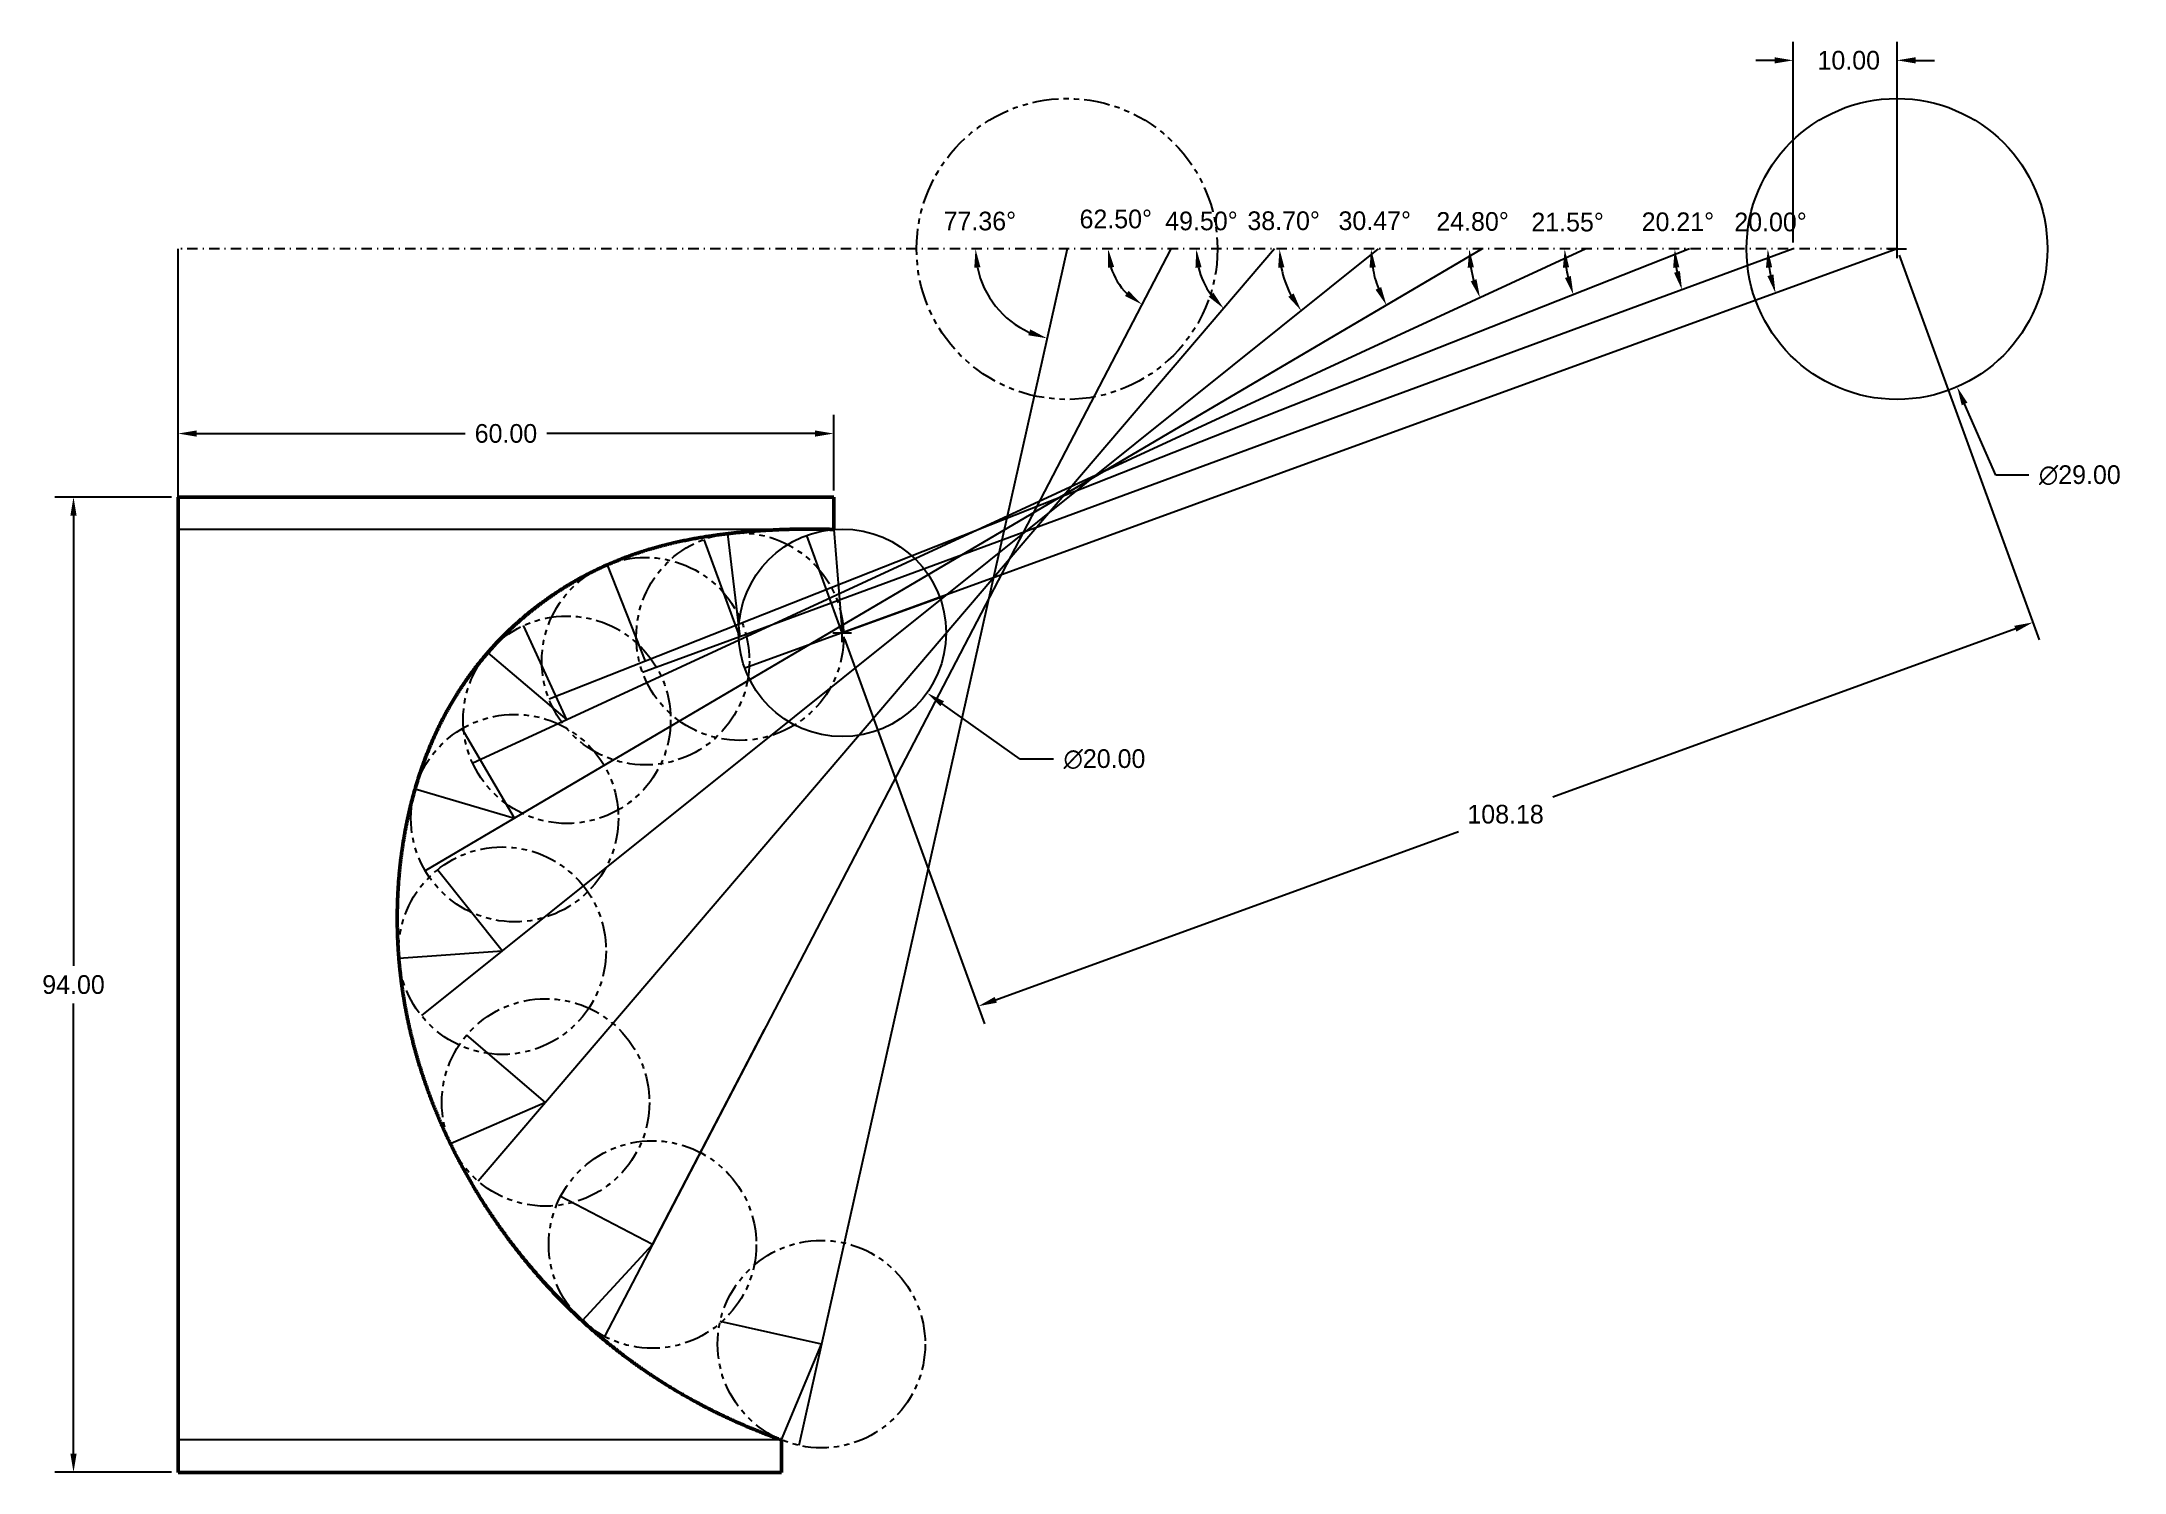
# Model space of a CAD drawing. Header units: millimetres. Extents: x -179 to 22, y -118 to 20.
import ezdxf

# ---------------------------------------------------------------- set-up
doc = ezdxf.new("R2010")
doc.units = ezdxf.units.MM
doc.header["$MEASUREMENT"] = 0
doc.linetypes.add('FANTASMAX2', pattern=[5, 2.5, -0.5, 0.5, -0.5, 0.5, -0.5])
doc.linetypes.add('TRATTOPUNTOX2', pattern=[2, 1, -0.5, 0, -0.5])
doc.dimstyles.get("Standard").update_dxf_attribs({"dimscale": 10, "dimtxt": 0.18, "dimasz": 0.18, "dimexe": 0.18, "dimexo": 0.0625, "dimgap": 0.09, "dimtad": 0, "dimtih": 1, "dimtoh": 1, "dimzin": 0, "dimdsep": 46, "dimtxsty": 'Standard', "dimcen": 0.09, "dimazin": 0, "dimtfac": 1, "dimtofl": 0, "dimtmove": 0, "dimatfit": 3, "dimfxl": 1, "dimtolj": 1, "dimtzin": 0, "dimarcsym": 0})

# ---------------------------------------------------------------- blocks, each defined once
blk = doc.blocks.new('*D1')
at = {"color": 0, "linetype": 'Continuous', "lineweight": -2, "transparency": 16777216}
for p, q in [((-165.68, -23.29), (-165.68, -15.99)), ((-102.49, -23.29), (-102.49, -15.99)), ((-163.88, -17.79), (-138.01, -17.79)), ((-104.29, -17.79), (-130.15, -17.79))]:
    blk.add_line(p, q, dxfattribs=at)
at = {"color": 0, "linetype": 'Continuous', "transparency": 16777216}
for points in [[(-163.88, -17.49), (-163.88, -18.09), (-165.68, -17.79)], [(-104.29, -17.49), (-104.29, -18.09), (-102.49, -17.79)]]:
    blk.add_solid(points, dxfattribs=at)
at = {"layer": 'Defpoints', "color": 0, "linetype": 'Continuous', "transparency": 16777216}
for p in [(-102.49, -17.79), (-165.68, -23.91), (-102.49, -23.91)]:
    blk.add_point(p, dxfattribs=at)
at = {"color": 0, "linetype": 'Continuous', "transparency": 16777216, "insert": (-134.08, -17.79), "char_height": 1.8, "width": 2.5821, "attachment_point": 5}
blk.add_mtext('\\A1;60.00', dxfattribs=at)
blk = doc.blocks.new('*D2')
at = {"color": 0, "linetype": 'Continuous', "lineweight": -2, "transparency": 16777216}
for p, q in [((-166.31, -23.91), (-177.56, -23.91)), ((-175.76, -25.71), (-175.76, -69.1)), ((-175.76, -116.11), (-175.76, -72.73)), ((-166.31, -117.91), (-177.56, -117.91))]:
    blk.add_line(p, q, dxfattribs=at)
at = {"color": 0, "linetype": 'Continuous', "transparency": 16777216}
for points in [[(-176.06, -25.71), (-175.46, -25.71), (-175.76, -23.91)], [(-176.06, -116.11), (-175.46, -116.11), (-175.76, -117.91)]]:
    blk.add_solid(points, dxfattribs=at)
at = {"layer": 'Defpoints', "color": 0, "linetype": 'Continuous', "transparency": 16777216}
for p in [(-165.68, -23.91), (-175.76, -117.91), (-165.68, -117.91)]:
    blk.add_point(p, dxfattribs=at)
at = {"color": 0, "linetype": 'Continuous', "transparency": 16777216, "insert": (-175.76, -70.91), "char_height": 1.8, "attachment_point": 5}
blk.add_mtext('\\A1;94.00', dxfattribs=at)
blk = doc.blocks.new('*D3')
at = {"color": 0, "linetype": 'Continuous', "lineweight": -2, "transparency": 16777216}
for p, q in [((-0.9, 0), (0.9, 0)), ((0, -0.9), (0, 0.9)), ((9.51, -21.81), (6.51, -14.94)), ((12.7, -21.81), (9.51, -21.81))]:
    blk.add_line(p, q, dxfattribs=at)
at = {"color": 0, "linetype": 'Continuous', "transparency": 16777216}
blk.add_solid([(6.79, -14.82), (6.24, -15.06), (5.79, -13.29)], dxfattribs=at)
at = {"layer": 'Defpoints', "color": 0, "linetype": 'Continuous', "transparency": 16777216}
for p in [(-5.79, 13.29), (5.79, -13.29)]:
    blk.add_point(p, dxfattribs=at)
at = {"color": 0, "linetype": 'Continuous', "transparency": 16777216, "insert": (17.62, -21.81), "char_height": 1.8, "attachment_point": 5}
blk.add_mtext('\\A1;∅29.00', dxfattribs=at)
blk = doc.blocks.new('*D4')
at = {"color": 0, "linetype": 'Continuous', "lineweight": -2, "transparency": 16777216}
for p, q in [((-101.66, -37.9), (-101.66, -36.1)), ((-102.56, -37), (-100.76, -37)), ((-84.51, -49.18), (-92.03, -43.83)), ((-81.31, -49.18), (-84.51, -49.18))]:
    blk.add_line(p, q, dxfattribs=at)
at = {"color": 0, "linetype": 'Continuous', "transparency": 16777216}
blk.add_solid([(-91.86, -43.59), (-92.21, -44.08), (-93.5, -42.79)], dxfattribs=at)
at = {"layer": 'Defpoints', "color": 0, "linetype": 'Continuous', "transparency": 16777216}
for p in [(-109.81, -31.21), (-93.5, -42.79)]:
    blk.add_point(p, dxfattribs=at)
at = {"color": 0, "linetype": 'Continuous', "transparency": 16777216, "insert": (-76.39, -49.18), "char_height": 1.8, "attachment_point": 5}
blk.add_mtext('\\A1;∅20.00', dxfattribs=at)
blk = doc.blocks.new('*D5')
at = {"color": 0, "linetype": 'Continuous', "lineweight": -2, "transparency": 16777216}
for p, q in [((0.21, -0.59), (13.71, -37.68)), ((-101.44, -37.59), (-87.94, -74.68)), ((11.41, -36.6), (-33.18, -52.83)), ((-86.87, -72.37), (-42.28, -56.14))]:
    blk.add_line(p, q, dxfattribs=at)
at = {"color": 0, "linetype": 'Continuous', "transparency": 16777216}
for points in [[(11.3, -36.32), (11.51, -36.88), (13.1, -35.99)], [(-86.97, -72.09), (-86.76, -72.65), (-88.56, -72.99)]]:
    blk.add_solid(points, dxfattribs=at)
at = {"layer": 'Defpoints', "color": 0, "linetype": 'Continuous', "transparency": 16777216}
for p in [(0, 0), (-101.66, -37), (-88.56, -72.99)]:
    blk.add_point(p, dxfattribs=at)
at = {"color": 0, "linetype": 'Continuous', "transparency": 16777216, "insert": (-37.73, -54.49), "char_height": 1.8, "attachment_point": 5}
blk.add_mtext('\\A1;108.18', dxfattribs=at)
blk = doc.blocks.new('*D6')
at = {"color": 0, "linetype": 'Continuous', "lineweight": -2, "transparency": 16777216}
for p, q in [((-11.8, 18.18), (-13.6, 18.18)), ((-10, 0.62), (-10, 19.98)), ((0, 0.62), (0, 19.98)), ((1.8, 18.18), (3.6, 18.18))]:
    blk.add_line(p, q, dxfattribs=at)
at = {"color": 0, "linetype": 'Continuous', "transparency": 16777216}
for points in [[(-11.8, 18.48), (-11.8, 17.88), (-10, 18.18)], [(1.8, 18.48), (1.8, 17.88), (0, 18.18)]]:
    blk.add_solid(points, dxfattribs=at)
at = {"layer": 'Defpoints', "color": 0, "linetype": 'Continuous', "transparency": 16777216}
for p in [(-10, 18.18), (-10, 0), (0, 0)]:
    blk.add_point(p, dxfattribs=at)
at = {"color": 0, "linetype": 'Continuous', "transparency": 16777216, "insert": (-4.65, 18.18), "char_height": 1.8, "attachment_point": 5}
blk.add_mtext('\\A1;10.00', dxfattribs=at)
blk = doc.blocks.new('*D7')
at = {"color": 0, "linetype": 'Continuous', "lineweight": -2, "transparency": 16777216}
blk.add_arc((0, 0), 12.46, 188.2849, 191.7151, dxfattribs=at)
at = {"color": 0, "linetype": 'Continuous', "transparency": 16777216}
for points in [[(-12.63, -1.82), (-12.03, -1.77), (-12.46, 0)], [(-11.91, -2.45), (-12.49, -2.61), (-11.71, -4.26)]]:
    blk.add_solid(points, dxfattribs=at)
at = {"layer": 'Defpoints', "color": 0, "linetype": 'Continuous', "transparency": 16777216}
for p in [(-165.68, 0), (0, 0), (0, 0), (-12.12, -2.87), (-101.66, -37)]:
    blk.add_point(p, dxfattribs=at)
at = {"color": 0, "linetype": 'Continuous', "transparency": 16777216, "insert": (-12.19, 2.59), "char_height": 1.8, "attachment_point": 5}
blk.add_mtext('\\A1;20.00°', dxfattribs=at)
blk = doc.blocks.new('*D8')
at = {"color": 0, "linetype": 'Continuous', "lineweight": -2, "transparency": 16777216}
blk.add_arc((-10, 0), 11.42, 189.04, 191.1694, dxfattribs=at)
at = {"color": 0, "linetype": 'Continuous', "transparency": 16777216}
for points in [[(-21.58, -1.82), (-20.98, -1.77), (-21.42, 0)], [(-20.92, -2.13), (-21.49, -2.29), (-20.72, -3.95)]]:
    blk.add_solid(points, dxfattribs=at)
at = {"layer": 'Defpoints', "color": 0, "linetype": 'Continuous', "transparency": 16777216}
for p in [(-165.68, 0), (0, 0), (-10, 0), (-21.11, -2.66), (-111.52, -37.37)]:
    blk.add_point(p, dxfattribs=at)
at = {"color": 0, "linetype": 'Continuous', "transparency": 16777216, "insert": (-21.12, 2.61), "char_height": 1.8, "attachment_point": 5}
blk.add_mtext('\\A1;20.21°', dxfattribs=at)
blk = doc.blocks.new('*D9')
at = {"color": 0, "linetype": 'Continuous', "lineweight": -2, "transparency": 16777216}
blk.add_arc((-20, 0), 12.03, 188.5798, 192.9682, dxfattribs=at)
at = {"color": 0, "linetype": 'Continuous', "transparency": 16777216}
for points in [[(-32.2, -1.82), (-31.6, -1.77), (-32.03, 0)], [(-31.44, -2.61), (-32.01, -2.79), (-31.19, -4.42)]]:
    blk.add_solid(points, dxfattribs=at)
at = {"layer": 'Defpoints', "color": 0, "linetype": 'Continuous', "transparency": 16777216}
for p in [(-165.68, 0), (-20, 0), (0, 0), (-31.66, -2.99), (-120.62, -39.73)]:
    blk.add_point(p, dxfattribs=at)
at = {"color": 0, "linetype": 'Continuous', "transparency": 16777216, "insert": (-31.75, 2.58), "char_height": 1.8, "attachment_point": 5}
blk.add_mtext('\\A1;21.55°', dxfattribs=at)
blk = doc.blocks.new('*D10')
at = {"color": 0, "linetype": 'Continuous', "lineweight": -2, "transparency": 16777216}
blk.add_arc((-30, 0), 11.22, 189.2008, 195.5992, dxfattribs=at)
at = {"color": 0, "linetype": 'Continuous', "transparency": 16777216}
for points in [[(-41.38, -1.82), (-40.78, -1.77), (-41.22, 0)], [(-40.53, -2.91), (-41.09, -3.12), (-40.19, -4.71)]]:
    blk.add_solid(points, dxfattribs=at)
at = {"layer": 'Defpoints', "color": 0, "linetype": 'Continuous', "transparency": 16777216}
for p in [(-30, 0), (0, 0), (-165.68, 0), (-40.76, -3.19), (-128.2, -45.38)]:
    blk.add_point(p, dxfattribs=at)
at = {"color": 0, "linetype": 'Continuous', "transparency": 16777216, "insert": (-40.91, 2.64), "char_height": 1.8, "attachment_point": 5}
blk.add_mtext('\\A1;24.80°', dxfattribs=at)
blk = doc.blocks.new('*D11')
at = {"color": 0, "linetype": 'Continuous', "lineweight": -2, "transparency": 16777216}
blk.add_arc((-40, 0), 10.69, 189.6593, 200.8107, dxfattribs=at)
at = {"color": 0, "linetype": 'Continuous', "transparency": 16777216}
for points in [[(-50.84, -1.82), (-50.24, -1.77), (-50.69, 0)], [(-49.72, -3.67), (-50.26, -3.93), (-49.21, -5.42)]]:
    blk.add_solid(points, dxfattribs=at)
at = {"layer": 'Defpoints', "color": 0, "linetype": 'Continuous', "transparency": 16777216}
for p in [(-165.68, 0), (-40, 0), (0, 0), (-50.02, -3.71), (-133.24, -54.86)]:
    blk.add_point(p, dxfattribs=at)
at = {"color": 0, "linetype": 'Continuous', "transparency": 16777216, "insert": (-50.34, 2.71), "char_height": 1.8, "attachment_point": 5}
blk.add_mtext('\\A1;30.47°', dxfattribs=at)
blk = doc.blocks.new('*D12')
at = {"color": 0, "linetype": 'Continuous', "lineweight": -2, "transparency": 16777216}
blk.add_arc((-50, 0), 9.52, 190.8527, 207.8473, dxfattribs=at)
at = {"color": 0, "linetype": 'Continuous', "transparency": 16777216}
for points in [[(-59.65, -1.82), (-59.05, -1.76), (-59.52, 0)], [(-58.16, -4.28), (-58.67, -4.61), (-57.43, -5.95)]]:
    blk.add_solid(points, dxfattribs=at)
at = {"layer": 'Defpoints', "color": 0, "linetype": 'Continuous', "transparency": 16777216}
for p in [(-165.68, 0), (-50, 0), (0, 0), (-58.57, -4.14), (-134.43, -67.64)]:
    blk.add_point(p, dxfattribs=at)
at = {"color": 0, "linetype": 'Continuous', "transparency": 16777216, "insert": (-59.12, 2.71), "char_height": 1.8, "attachment_point": 5}
blk.add_mtext('\\A1;38.70°', dxfattribs=at)
blk = doc.blocks.new('*D13')
at = {"color": 0, "linetype": 'Continuous', "lineweight": -2, "transparency": 16777216}
blk.add_arc((-60, 0), 7.54, 193.7128, 215.7872, dxfattribs=at)
at = {"color": 0, "linetype": 'Continuous', "transparency": 16777216}
for points in [[(-67.62, -1.82), (-67.03, -1.75), (-67.54, 0)], [(-65.89, -4.21), (-66.34, -4.61), (-64.9, -5.73)]]:
    blk.add_solid(points, dxfattribs=at)
at = {"layer": 'Defpoints', "color": 0, "linetype": 'Continuous', "transparency": 16777216}
for p in [(-165.68, 0), (-60, 0), (0, 0), (-66.32, -4.11), (-130.26, -82.26)]:
    blk.add_point(p, dxfattribs=at)
at = {"color": 0, "linetype": 'Continuous', "transparency": 16777216, "insert": (-67.04, 2.69), "char_height": 1.8, "attachment_point": 5}
blk.add_mtext('\\A1;49.50°', dxfattribs=at)
blk = doc.blocks.new('*D14')
at = {"color": 0, "linetype": 'Continuous', "lineweight": -2, "transparency": 16777216}
blk.add_arc((-70, 0), 6.03, 197.1745, 225.3255, dxfattribs=at)
at = {"color": 0, "linetype": 'Continuous', "transparency": 16777216}
for points in [[(-76.06, -1.82), (-75.46, -1.74), (-76.03, 0)], [(-74.06, -4.04), (-74.41, -4.53), (-72.78, -5.35)]]:
    blk.add_solid(points, dxfattribs=at)
at = {"layer": 'Defpoints', "color": 0, "linetype": 'Continuous', "transparency": 16777216}
for p in [(-165.68, 0), (0, 0), (-70, 0), (-74.5, -4.01), (-119.95, -95.96)]:
    blk.add_point(p, dxfattribs=at)
at = {"color": 0, "linetype": 'Continuous', "transparency": 16777216, "insert": (-75.3, 2.88), "char_height": 1.8, "attachment_point": 5}
blk.add_mtext('\\A1;62.50°', dxfattribs=at)
blk = doc.blocks.new('*D15')
at = {"color": 0, "linetype": 'Continuous', "lineweight": -2, "transparency": 16777216}
blk.add_arc((-80, 0), 8.82, 191.7128, 245.6472, dxfattribs=at)
at = {"color": 0, "linetype": 'Continuous', "transparency": 16777216}
for points in [[(-88.94, -1.82), (-88.34, -1.76), (-88.82, 0)], [(-83.54, -7.75), (-83.73, -8.32), (-81.93, -8.61)]]:
    blk.add_solid(points, dxfattribs=at)
at = {"layer": 'Defpoints', "color": 0, "linetype": 'Continuous', "transparency": 16777216}
for p in [(-165.68, 0), (-80, 0), (0, 0), (-85.48, -6.91), (-103.67, -105.56)]:
    blk.add_point(p, dxfattribs=at)
at = {"color": 0, "linetype": 'Continuous', "transparency": 16777216, "insert": (-88.4, 2.68), "char_height": 1.8, "attachment_point": 5}
blk.add_mtext('\\A1;77.36°', dxfattribs=at)

msp = doc.modelspace()

# ---------------------------------------------------------------- linework, layer by layer
at = {"linetype": 'TRATTOPUNTOX2'}
msp.add_line((0, 0), (-165.681, 0), dxfattribs=at)
at = {"linetype": 'Continuous'}
msp.add_line((-165.681, -23.915), (-165.681, 0), dxfattribs=at)
for p, q in [((-50, 0), (-134.428, -67.639)), ((-40, 0), (-133.24, -54.857)), ((-60, 0), (-130.258, -82.261)), ((-30, 0), (-128.204, -45.377)), ((-20, 0), (-120.62, -39.733)), ((-70, 0), (-119.952, -95.958)), ((-10, 0), (-111.521, -37.371)), ((-80, 0), (-103.673, -105.559)), ((0, 0), (-101.657, -37)), ((-102.487, -27.035), (-165.681, -27.035)), ((-101.657, -37), (-92.26, -33.58)), ((-119.952, -95.958), (-109.155, -75.216)), ((-107.506, -114.795), (-165.681, -114.795))]:
    msp.add_line(p, q)
at = {"lineweight": 50}
for p, q in [((-165.681, -117.915), (-165.681, -23.915)), ((-102.487, -23.915), (-165.681, -23.915)), ((-102.487, -27.035), (-102.487, -23.915)), ((-107.506, -114.795), (-107.506, -117.915)), ((-107.506, -117.915), (-165.681, -117.915))]:
    msp.add_line(p, q, dxfattribs=at)
at = {"color": 3}
for p, q in [((-111.521, -37.371), (-114.975, -27.987)), ((-101.657, -37), (-105.077, -27.603)), ((-120.62, -39.733), (-124.293, -30.432)), ((-128.204, -45.377), (-132.399, -36.299)), ((-133.24, -54.857), (-138.311, -46.238)), ((-134.428, -67.639), (-140.68, -59.835)), ((-130.258, -82.261), (-137.862, -75.767)), ((-119.952, -95.958), (-128.822, -91.34)), ((-103.673, -105.559), (-113.43, -103.371))]:
    msp.add_line(p, q, dxfattribs=at)
at = {"color": 152, "true_color": 0x2776bb}
for p, q in [((-112.714, -27.443), (-111.521, -37.371)), ((-102.487, -27.035), (-101.657, -37)), ((-135.834, -38.912), (-128.204, -45.377)), ((-142.832, -52.029), (-133.24, -54.857)), ((-144.403, -68.345), (-134.428, -67.639)), ((-130.258, -82.261), (-139.43, -86.245)), ((-119.952, -95.958), (-126.73, -103.31)), ((-107.506, -114.795), (-103.673, -105.559))]:
    msp.add_line(p, q, dxfattribs=at)
at = {"color": 240, "true_color": 0xed1f24}
for p, q in [((-111.521, -37.371), (-120.905, -40.826)), ((-120.62, -39.733), (-129.921, -43.405)), ((-128.204, -45.377), (-137.282, -49.571)), ((-133.24, -54.857), (-141.859, -59.928)), ((-134.428, -67.639), (-142.232, -73.892)), ((-130.258, -82.261), (-136.752, -89.865)), ((-119.952, -95.958), (-124.57, -104.828)), ((-103.673, -105.559), (-105.861, -115.317))]:
    msp.add_line(p, q, dxfattribs=at)
at = {"color": 240, "linetype": 'Continuous', "true_color": 0xed1f24}
msp.add_line((-101.657, -37), (-111.054, -40.42), dxfattribs=at)
at = {"linetype": 'FANTASMAX2'}
for centre, radius in [((-80, 0), 14.5), ((-111.521, -37.371), 10), ((-120.62, -39.733), 10), ((-128.204, -45.377), 10), ((-133.24, -54.857), 10), ((-134.428, -67.639), 10), ((-130.258, -82.261), 10), ((-119.952, -95.958), 10), ((-103.673, -105.559), 10)]:
    msp.add_circle(centre, radius, dxfattribs=at)
for centre, radius in [((0, 0), 14.5), ((-101.657, -37), 10)]:
    msp.add_circle(centre, radius)
at = {"lineweight": 50}
msp.add_open_spline([(-102.487, -27.035), (-102.98, -27.018), (-103.971, -26.994), (-105.47, -26.984), (-107.491, -27.024), (-110.057, -27.164), (-112.66, -27.407), (-115.298, -27.772), (-117.966, -28.294), (-120.657, -29.013), (-123.355, -29.967), (-126.033, -31.185), (-128.656, -32.677), (-131.176, -34.435), (-133.544, -36.439), (-135.715, -38.663), (-137.656, -41.081), (-139.35, -43.67), (-140.796, -46.411), (-141.998, -49.287), (-142.968, -52.282), (-143.713, -55.381), (-144.237, -58.566), (-144.538, -61.817), (-144.612, -65.118), (-144.453, -68.451), (-144.056, -71.8), (-143.417, -75.153), (-142.532, -78.499), (-141.401, -81.827), (-140.025, -85.122), (-138.408, -88.371), (-136.558, -91.552), (-134.486, -94.64), (-132.202, -97.612), (-129.72, -100.44), (-127.051, -103.101), (-124.205, -105.576), (-121.192, -107.853), (-118.016, -109.921), (-114.682, -111.777), (-111.889, -113.091), (-109.725, -113.981), (-108.251, -114.531), (-107.506, -114.795)], degree=5, dxfattribs=at)

# ---------------------------------------------------------------- dimensions: what is measured, and where the dimension line sits
at = {"linetype": 'Continuous'}
dim = msp.add_linear_dim(base=(-10, 18.182), p1=(0, 0), p2=(-10, 0), dimstyle='Standard', dxfattribs=at)
dim.commit()
dim.dimension.update_dxf_attribs({"geometry": '*D6', "text_midpoint": (-4.651, 18.182), "dimtype": 160})
for p1, p2, picture, middle in [((-5.794, 13.292), (5.794, -13.292), '*D3', (17.618, -21.809)), ((-109.811, -31.211), (-93.503, -42.789), '*D4', (-76.395, -49.176))]:
    dim = msp.add_diameter_dim_2p(p1=p1, p2=p2, dimstyle='Standard', dxfattribs=at)
    dim.commit()
    dim.dimension.update_dxf_attribs({"geometry": picture, "text_midpoint": middle, "dimtype": 163})
for base, line2, picture, middle in [((-74.503, -4.007), ((-70, 0), (-119.952, -95.958)), '*D14', (-75.296, 2.878)), ((-50.025, -3.711), ((-40, 0), (-133.24, -54.857)), '*D11', (-50.341, 2.708)), ((-58.568, -4.142), ((-50, 0), (-134.428, -67.639)), '*D12', (-59.125, 2.705)), ((-66.323, -4.106), ((-60, 0), (-130.258, -82.261)), '*D13', (-67.043, 2.689)), ((-85.482, -6.91), ((-80, 0), (-103.673, -105.559)), '*D15', (-88.404, 2.679)), ((-40.757, -3.193), ((-30, 0), (-128.204, -45.377)), '*D10', (-40.907, 2.639)), ((-21.106, -2.661), ((-10, 0), (-111.521, -37.371)), '*D8', (-21.118, 2.61)), ((-12.123, -2.873), ((0, 0), (-101.657, -37)), '*D7', (-12.186, 2.594)), ((-31.655, -2.985), ((-20, 0), (-120.62, -39.733)), '*D9', (-31.751, 2.584))]:
    dim = msp.add_angular_dim_2l(base=base, line1=((0, 0), (-165.681, 0)), line2=line2, dimstyle='Standard', dxfattribs=at)
    dim.commit()
    dim.dimension.update_dxf_attribs({"geometry": picture, "text_midpoint": middle, "dimtype": 162})
dim = msp.add_aligned_dim(p1=(0, 0), p2=(-101.657, -37), distance=38.296, dimstyle='Standard', dxfattribs=at)
dim.commit()
dim.dimension.update_dxf_attribs({"geometry": '*D5', "text_midpoint": (-37.73, -54.487)})
dim = msp.add_linear_dim(base=(-102.487, -17.793), p1=(-165.681, -23.915), p2=(-102.487, -23.915), text='60.00', dimstyle='Standard', dxfattribs=at)
dim.commit()
dim.dimension.update_dxf_attribs({"geometry": '*D1', "text_midpoint": (-134.084, -17.793)})
dim = msp.add_linear_dim(base=(-175.764, -117.915), p1=(-165.681, -23.915), p2=(-165.681, -117.915), angle=90, dimstyle='Standard', dxfattribs=at)
dim.commit()
dim.dimension.update_dxf_attribs({"geometry": '*D2', "text_midpoint": (-175.764, -70.915)})

doc.saveas('drawing.dxf')
